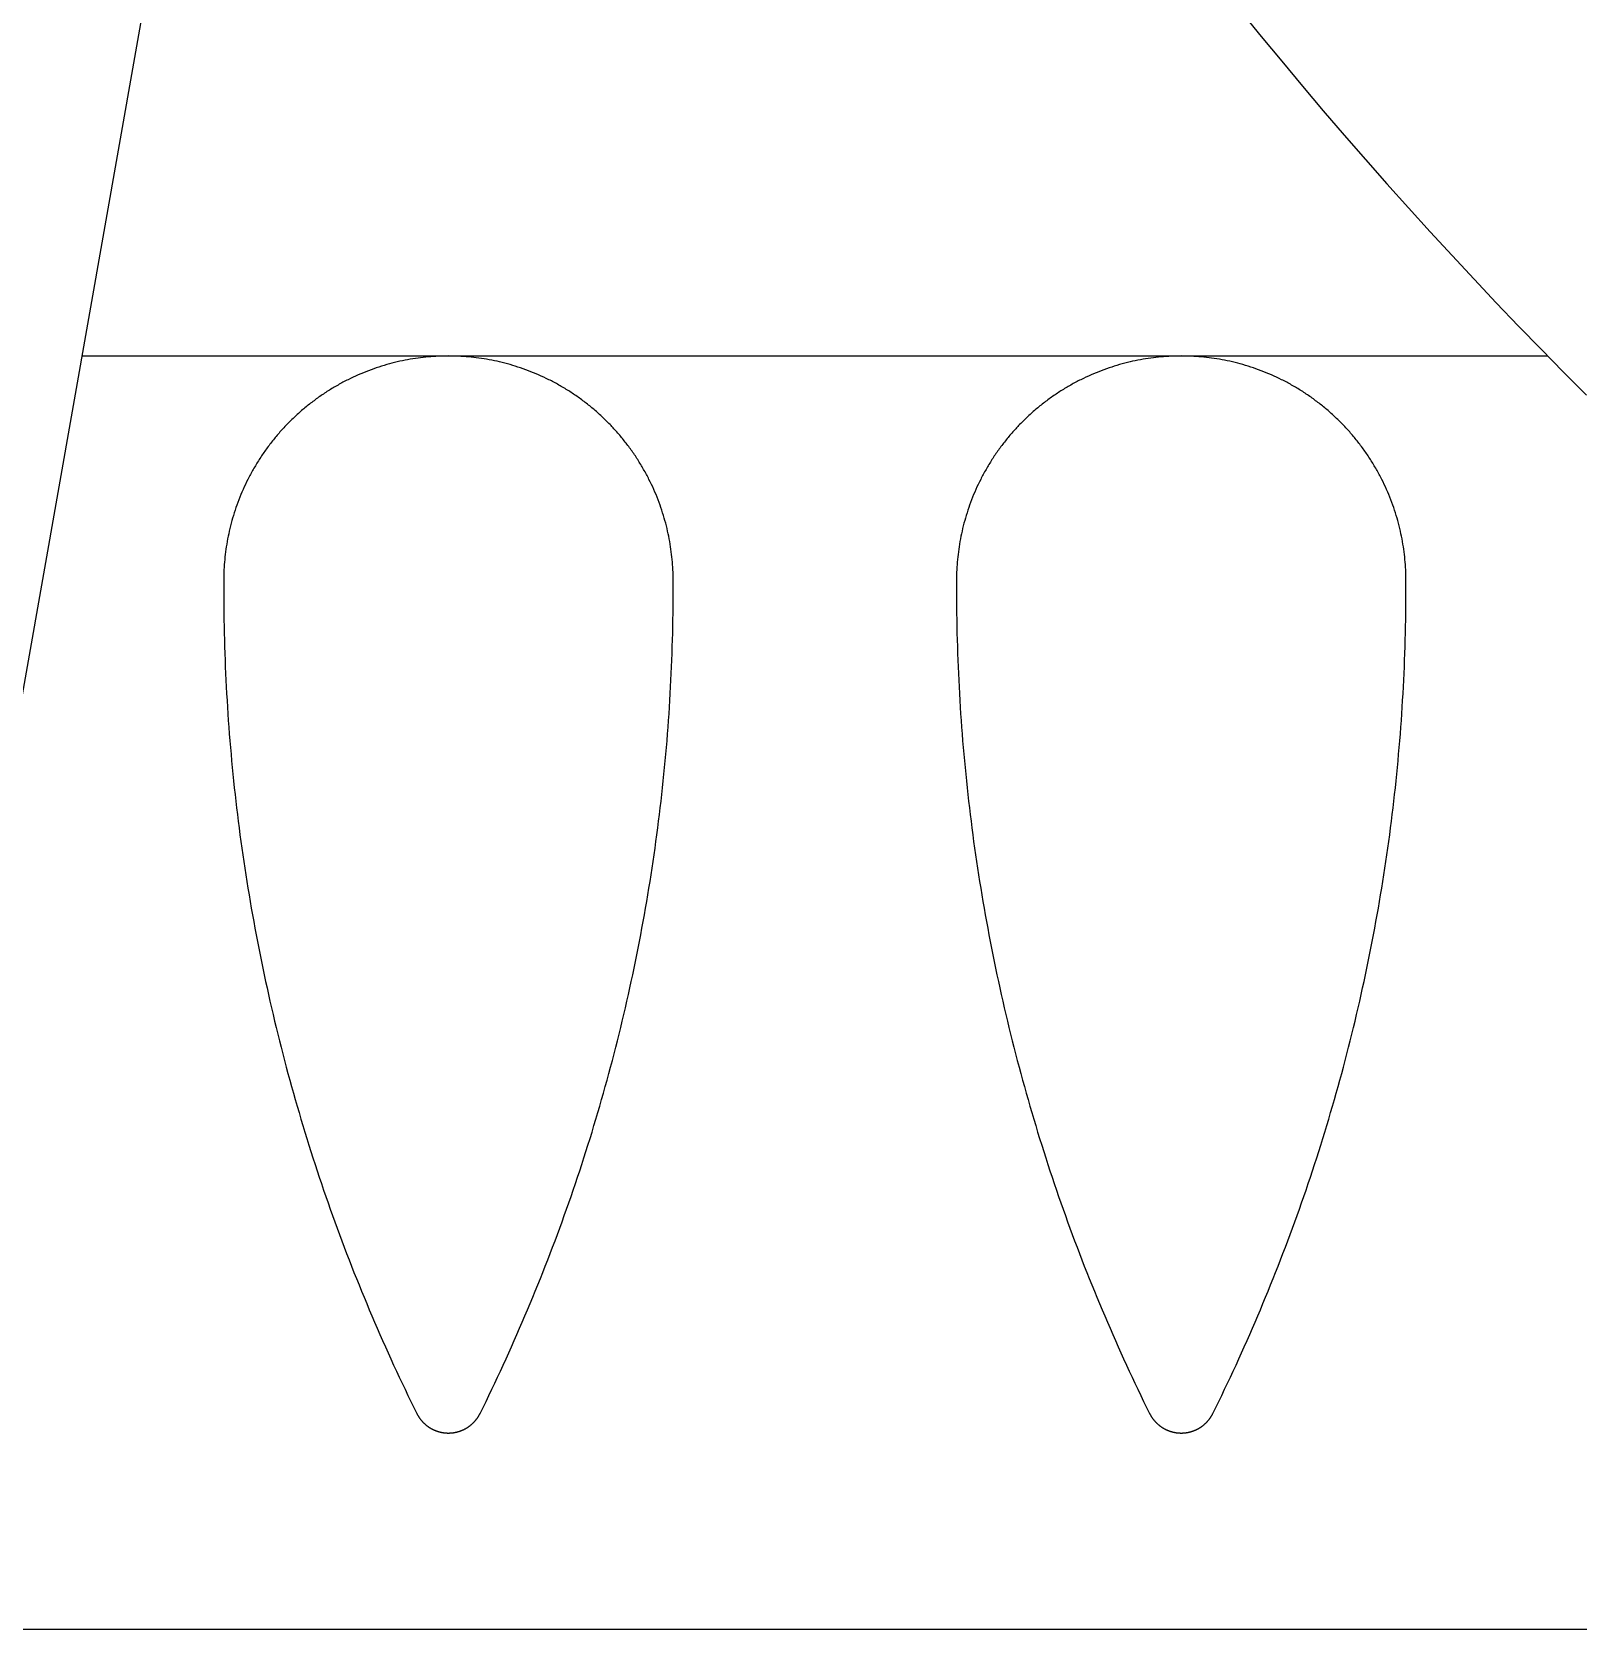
# Model space of a CAD drawing. Extents: x -111 to 2985, y -118 to 122.
# Drawn here: x -50.07 to -40.52, y -73.7 to -63.83 of the extents above; entities that cross this region are included whole.
import ezdxf

# ---------------------------------------------------------------- set-up
doc = ezdxf.new("R2010")
doc.units = 0
doc.layers.add('LAYER_03', color=5, linetype='CONTINUOUS')

msp = doc.modelspace()

# ---------------------------------------------------------------- linework, layer by layer
at = {"layer": 'LAYER_03'}
for points in [[(-110.8393, -73.6993), (-31.2558, -73.6993), (-31.2558, -42.3099)], [(-51.1517, -73.6993), (-47.7269, -54.2762)], [(-42.6021, -63.7036), (-42.4762, -63.8583), (-42.3492, -64.0122), (-42.2212, -64.1653), (-42.0921, -64.3176), (-41.9621, -64.469), (-41.8309, -64.6195), (-41.6988, -64.7692), (-41.5657, -64.9179), (-41.4315, -65.0658), (-41.2964, -65.2128), (-41.1603, -65.3588), (-41.0232, -65.504), (-40.8852, -65.6482), (-40.7462, -65.7914), (-40.6062, -65.9337), (-40.4653, -66.075)], [(-49.7647, -65.8331), (-40.7053, -65.8331)], [(-46.1106, -67.2153), (-46.1108, -67.1999), (-46.1111, -67.1845), (-46.1116, -67.169), (-46.1123, -67.1535), (-46.1131, -67.1379), (-46.1142, -67.1223), (-46.1154, -67.1065), (-46.1168, -67.0908), (-46.1184, -67.075), (-46.1202, -67.0591), (-46.1222, -67.0433), (-46.1243, -67.0273), (-46.1267, -67.0114), (-46.1292, -66.9954), (-46.132, -66.9793), (-46.1349, -66.9633), (-46.1381, -66.9472), (-46.1414, -66.9311), (-46.145, -66.915), (-46.1488, -66.8989), (-46.1527, -66.8828), (-46.1569, -66.8666), (-46.1613, -66.8505), (-46.1659, -66.8343), (-46.1707, -66.8182), (-46.1757, -66.8021), (-46.1809, -66.786), (-46.1863, -66.7699), (-46.192, -66.7539), (-46.1978, -66.7378), (-46.2039, -66.7218), (-46.2102, -66.7058), (-46.2167, -66.6899), (-46.2234, -66.674), (-46.2303, -66.6582), (-46.2374, -66.6424), (-46.2448, -66.6266), (-46.2524, -66.611), (-46.2601, -66.5953), (-46.2641, -66.5876), (-46.2681, -66.5798), (-46.2722, -66.572), (-46.2763, -66.5643), (-46.2805, -66.5566), (-46.2847, -66.5489), (-46.289, -66.5412), (-46.2933, -66.5336), (-46.2977, -66.526), (-46.3022, -66.5183), (-46.3067, -66.5108), (-46.3112, -66.5032), (-46.3158, -66.4957), (-46.3205, -66.4881), (-46.3251, -66.4806), (-46.3299, -66.4732), (-46.3347, -66.4657), (-46.3395, -66.4583), (-46.3444, -66.4509), (-46.3494, -66.4436), (-46.3544, -66.4362), (-46.3594, -66.4289), (-46.3645, -66.4216), (-46.3697, -66.4144), (-46.3749, -66.4072), (-46.3801, -66.4), (-46.3854, -66.3928), (-46.3908, -66.3857), (-46.3962, -66.3786), (-46.4016, -66.3715), (-46.4071, -66.3645), (-46.4126, -66.3575), (-46.4182, -66.3505), (-46.4239, -66.3436), (-46.4295, -66.3367), (-46.4352, -66.3298), (-46.441, -66.323), (-46.4468, -66.3162), (-46.4527, -66.3094), (-46.4586, -66.3027), (-46.4645, -66.296), (-46.4705, -66.2893), (-46.4766, -66.2827), (-46.4826, -66.2761), (-46.4888, -66.2696), (-46.4949, -66.2631), (-46.5011, -66.2566), (-46.5074, -66.2502), (-46.5137, -66.2438), (-46.52, -66.2375), (-46.5264, -66.2312), (-46.5328, -66.225), (-46.5392, -66.2187), (-46.5457, -66.2126), (-46.5523, -66.2064), (-46.5588, -66.2003), (-46.5654, -66.1943), (-46.5721, -66.1883), (-46.5788, -66.1823), (-46.5855, -66.1764), (-46.5922, -66.1706), (-46.599, -66.1647), (-46.6059, -66.159), (-46.6127, -66.1532), (-46.6196, -66.1475), (-46.6265, -66.1419), (-46.6335, -66.1363), (-46.6405, -66.1308), (-46.6475, -66.1253), (-46.6546, -66.1198), (-46.6617, -66.1144), (-46.6688, -66.1091), (-46.676, -66.1037), (-46.6832, -66.0985), (-46.6904, -66.0933), (-46.6977, -66.0881), (-46.7049, -66.083), (-46.7122, -66.0779), (-46.7196, -66.0729), (-46.7269, -66.068), (-46.7343, -66.0631), (-46.7417, -66.0582), (-46.7492, -66.0534), (-46.7566, -66.0486), (-46.7641, -66.0439), (-46.7717, -66.0392), (-46.7792, -66.0346), (-46.7868, -66.0301), (-46.7943, -66.0256), (-46.802, -66.0211), (-46.8096, -66.0167), (-46.8172, -66.0124), (-46.8249, -66.0081), (-46.8326, -66.0038), (-46.8403, -65.9996), (-46.848, -65.9955), (-46.8558, -65.9914), (-46.8636, -65.9874), (-46.8713, -65.9834), (-46.8792, -65.9795), (-46.8948, -65.9718), (-46.9105, -65.9643), (-46.9263, -65.957), (-46.9421, -65.95), (-46.958, -65.9431), (-46.9739, -65.9365), (-46.9899, -65.9301), (-47.0059, -65.9239), (-47.022, -65.9179), (-47.038, -65.9121), (-47.0541, -65.9066), (-47.0702, -65.9012), (-47.0864, -65.8961), (-47.1025, -65.8912), (-47.1186, -65.8864), (-47.1348, -65.8819), (-47.151, -65.8776), (-47.1671, -65.8735), (-47.1833, -65.8697), (-47.1994, -65.866), (-47.2155, -65.8625), (-47.2316, -65.8592), (-47.2477, -65.8562), (-47.2638, -65.8533), (-47.2798, -65.8506), (-47.2959, -65.8482), (-47.3118, -65.8459), (-47.3278, -65.8438), (-47.3437, -65.8419), (-47.3595, -65.8402), (-47.3753, -65.8387), (-47.3911, -65.8374), (-47.4068, -65.8362), (-47.4225, -65.8353), (-47.4381, -65.8345), (-47.4536, -65.8339), (-47.4691, -65.8335), (-47.4845, -65.8332), (-47.4998, -65.8331), (-47.5152, -65.8332), (-47.5306, -65.8335), (-47.5461, -65.8339), (-47.5616, -65.8345), (-47.5772, -65.8353), (-47.5929, -65.8362), (-47.6086, -65.8374), (-47.6243, -65.8387), (-47.6401, -65.8402), (-47.656, -65.8419), (-47.6719, -65.8438), (-47.6878, -65.8459), (-47.7038, -65.8482), (-47.7198, -65.8506), (-47.7359, -65.8533), (-47.7519, -65.8562), (-47.768, -65.8592), (-47.7841, -65.8625), (-47.8003, -65.866), (-47.8164, -65.8697), (-47.8326, -65.8735), (-47.8487, -65.8776), (-47.8649, -65.8819), (-47.881, -65.8864), (-47.8972, -65.8912), (-47.9133, -65.8961), (-47.9295, -65.9012), (-47.9456, -65.9066), (-47.9617, -65.9121), (-47.9777, -65.9179), (-47.9938, -65.9239), (-48.0098, -65.9301), (-48.0257, -65.9365), (-48.0417, -65.9431), (-48.0575, -65.95), (-48.0734, -65.957), (-48.0892, -65.9643), (-48.1049, -65.9718), (-48.1205, -65.9795), (-48.1283, -65.9834), (-48.1361, -65.9874), (-48.1439, -65.9914), (-48.1516, -65.9955), (-48.1594, -65.9996), (-48.1671, -66.0038), (-48.1748, -66.0081), (-48.1824, -66.0124), (-48.1901, -66.0167), (-48.1977, -66.0211), (-48.2053, -66.0256), (-48.2129, -66.0301), (-48.2205, -66.0346), (-48.228, -66.0392), (-48.2355, -66.0439), (-48.243, -66.0486), (-48.2505, -66.0534), (-48.2579, -66.0582), (-48.2654, -66.0631), (-48.2727, -66.068), (-48.2801, -66.0729), (-48.2874, -66.0779), (-48.2947, -66.083), (-48.302, -66.0881), (-48.3093, -66.0933), (-48.3165, -66.0985), (-48.3237, -66.1037), (-48.3308, -66.1091), (-48.338, -66.1144), (-48.3451, -66.1198), (-48.3521, -66.1253), (-48.3592, -66.1308), (-48.3662, -66.1363), (-48.3731, -66.1419), (-48.3801, -66.1475), (-48.387, -66.1532), (-48.3938, -66.159), (-48.4007, -66.1647), (-48.4074, -66.1706), (-48.4142, -66.1764), (-48.4209, -66.1823), (-48.4276, -66.1883), (-48.4342, -66.1943), (-48.4409, -66.2003), (-48.4474, -66.2064), (-48.454, -66.2126), (-48.4604, -66.2187), (-48.4669, -66.225), (-48.4733, -66.2312), (-48.4797, -66.2375), (-48.486, -66.2438), (-48.4923, -66.2502), (-48.4985, -66.2566), (-48.5048, -66.2631), (-48.5109, -66.2696), (-48.517, -66.2761), (-48.5231, -66.2827), (-48.5292, -66.2893), (-48.5351, -66.296), (-48.5411, -66.3027), (-48.547, -66.3094), (-48.5528, -66.3162), (-48.5587, -66.323), (-48.5644, -66.3298), (-48.5702, -66.3367), (-48.5758, -66.3436), (-48.5815, -66.3505), (-48.587, -66.3575), (-48.5926, -66.3645), (-48.5981, -66.3715), (-48.6035, -66.3786), (-48.6089, -66.3857), (-48.6142, -66.3928), (-48.6195, -66.4), (-48.6248, -66.4072), (-48.63, -66.4144), (-48.6351, -66.4216), (-48.6402, -66.4289), (-48.6453, -66.4362), (-48.6503, -66.4436), (-48.6552, -66.4509), (-48.6601, -66.4583), (-48.665, -66.4657), (-48.6698, -66.4732), (-48.6745, -66.4806), (-48.6792, -66.4881), (-48.6839, -66.4957), (-48.6885, -66.5032), (-48.693, -66.5108), (-48.6975, -66.5183), (-48.7019, -66.526), (-48.7063, -66.5336), (-48.7107, -66.5412), (-48.715, -66.5489), (-48.7192, -66.5566), (-48.7234, -66.5643), (-48.7275, -66.572), (-48.7316, -66.5798), (-48.7356, -66.5876), (-48.7395, -66.5953), (-48.7473, -66.611), (-48.7549, -66.6266), (-48.7622, -66.6424), (-48.7694, -66.6582), (-48.7763, -66.674), (-48.783, -66.6899), (-48.7895, -66.7058), (-48.7958, -66.7218), (-48.8019, -66.7378), (-48.8077, -66.7539), (-48.8134, -66.7699), (-48.8188, -66.786), (-48.824, -66.8021), (-48.829, -66.8182), (-48.8338, -66.8343), (-48.8384, -66.8505), (-48.8428, -66.8666), (-48.847, -66.8828), (-48.8509, -66.8989), (-48.8547, -66.915), (-48.8582, -66.9311), (-48.8616, -66.9472), (-48.8647, -66.9633), (-48.8677, -66.9793), (-48.8704, -66.9954), (-48.873, -67.0114), (-48.8753, -67.0273), (-48.8775, -67.0433), (-48.8795, -67.0591), (-48.8813, -67.075), (-48.8829, -67.0908), (-48.8843, -67.1065), (-48.8855, -67.1223), (-48.8865, -67.1379), (-48.8874, -67.1535), (-48.8881, -67.169), (-48.8886, -67.1845), (-48.8889, -67.1999), (-48.8891, -67.2153)], [(-41.5809, -67.2153), (-41.5811, -67.1999), (-41.5814, -67.1845), (-41.5819, -67.169), (-41.5826, -67.1535), (-41.5835, -67.1379), (-41.5845, -67.1223), (-41.5857, -67.1065), (-41.5871, -67.0908), (-41.5887, -67.075), (-41.5905, -67.0591), (-41.5925, -67.0433), (-41.5947, -67.0273), (-41.597, -67.0114), (-41.5996, -66.9954), (-41.6023, -66.9793), (-41.6053, -66.9633), (-41.6084, -66.9472), (-41.6118, -66.9311), (-41.6153, -66.915), (-41.6191, -66.8989), (-41.6231, -66.8828), (-41.6272, -66.8666), (-41.6316, -66.8505), (-41.6362, -66.8343), (-41.641, -66.8182), (-41.646, -66.8021), (-41.6512, -66.786), (-41.6566, -66.7699), (-41.6623, -66.7539), (-41.6681, -66.7378), (-41.6742, -66.7218), (-41.6805, -66.7058), (-41.687, -66.6899), (-41.6937, -66.674), (-41.7006, -66.6582), (-41.7078, -66.6424), (-41.7151, -66.6266), (-41.7227, -66.611), (-41.7305, -66.5953), (-41.7344, -66.5876), (-41.7384, -66.5798), (-41.7425, -66.572), (-41.7466, -66.5643), (-41.7508, -66.5566), (-41.7551, -66.5489), (-41.7593, -66.5412), (-41.7637, -66.5336), (-41.7681, -66.526), (-41.7725, -66.5183), (-41.777, -66.5108), (-41.7815, -66.5032), (-41.7861, -66.4957), (-41.7908, -66.4881), (-41.7955, -66.4806), (-41.8002, -66.4732), (-41.805, -66.4657), (-41.8099, -66.4583), (-41.8148, -66.4509), (-41.8197, -66.4436), (-41.8247, -66.4362), (-41.8298, -66.4289), (-41.8349, -66.4216), (-41.84, -66.4144), (-41.8452, -66.4072), (-41.8505, -66.4), (-41.8558, -66.3928), (-41.8611, -66.3857), (-41.8665, -66.3786), (-41.8719, -66.3715), (-41.8774, -66.3645), (-41.883, -66.3575), (-41.8886, -66.3505), (-41.8942, -66.3436), (-41.8999, -66.3367), (-41.9056, -66.3298), (-41.9113, -66.323), (-41.9172, -66.3162), (-41.923, -66.3094), (-41.9289, -66.3027), (-41.9349, -66.296), (-41.9409, -66.2893), (-41.9469, -66.2827), (-41.953, -66.2761), (-41.9591, -66.2696), (-41.9653, -66.2631), (-41.9715, -66.2566), (-41.9777, -66.2502), (-41.984, -66.2438), (-41.9903, -66.2375), (-41.9967, -66.2312), (-42.0031, -66.225), (-42.0096, -66.2187), (-42.0161, -66.2126), (-42.0226, -66.2064), (-42.0292, -66.2003), (-42.0358, -66.1943), (-42.0424, -66.1883), (-42.0491, -66.1823), (-42.0558, -66.1764), (-42.0626, -66.1706), (-42.0694, -66.1647), (-42.0762, -66.159), (-42.083, -66.1532), (-42.0899, -66.1475), (-42.0969, -66.1419), (-42.1038, -66.1363), (-42.1108, -66.1308), (-42.1179, -66.1253), (-42.1249, -66.1198), (-42.132, -66.1144), (-42.1392, -66.1091), (-42.1463, -66.1037), (-42.1535, -66.0985), (-42.1607, -66.0933), (-42.168, -66.0881), (-42.1753, -66.083), (-42.1826, -66.0779), (-42.1899, -66.0729), (-42.1973, -66.068), (-42.2047, -66.0631), (-42.2121, -66.0582), (-42.2195, -66.0534), (-42.227, -66.0486), (-42.2345, -66.0439), (-42.242, -66.0392), (-42.2495, -66.0346), (-42.2571, -66.0301), (-42.2647, -66.0256), (-42.2723, -66.0211), (-42.2799, -66.0167), (-42.2876, -66.0124), (-42.2952, -66.0081), (-42.3029, -66.0038), (-42.3106, -65.9996), (-42.3184, -65.9955), (-42.3261, -65.9914), (-42.3339, -65.9874), (-42.3417, -65.9834), (-42.3495, -65.9795), (-42.3651, -65.9718), (-42.3809, -65.9643), (-42.3966, -65.957), (-42.4125, -65.95), (-42.4283, -65.9431), (-42.4443, -65.9365), (-42.4602, -65.9301), (-42.4762, -65.9239), (-42.4923, -65.9179), (-42.5083, -65.9121), (-42.5244, -65.9066), (-42.5406, -65.9012), (-42.5567, -65.8961), (-42.5728, -65.8912), (-42.589, -65.8864), (-42.6051, -65.8819), (-42.6213, -65.8776), (-42.6374, -65.8735), (-42.6536, -65.8697), (-42.6697, -65.866), (-42.6859, -65.8625), (-42.702, -65.8592), (-42.7181, -65.8562), (-42.7341, -65.8533), (-42.7502, -65.8506), (-42.7662, -65.8482), (-42.7822, -65.8459), (-42.7981, -65.8438), (-42.814, -65.8419), (-42.8299, -65.8402), (-42.8457, -65.8387), (-42.8614, -65.8374), (-42.8771, -65.8362), (-42.8928, -65.8353), (-42.9084, -65.8345), (-42.9239, -65.8339), (-42.9394, -65.8335), (-42.9548, -65.8332), (-42.9702, -65.8331), (-42.9855, -65.8332), (-43.0009, -65.8335), (-43.0164, -65.8339), (-43.0319, -65.8345), (-43.0475, -65.8353), (-43.0632, -65.8362), (-43.0789, -65.8374), (-43.0947, -65.8387), (-43.1105, -65.8402), (-43.1263, -65.8419), (-43.1422, -65.8438), (-43.1582, -65.8459), (-43.1742, -65.8482), (-43.1902, -65.8506), (-43.2062, -65.8533), (-43.2223, -65.8562), (-43.2384, -65.8592), (-43.2545, -65.8625), (-43.2706, -65.866), (-43.2867, -65.8697), (-43.3029, -65.8735), (-43.319, -65.8776), (-43.3352, -65.8819), (-43.3514, -65.8864), (-43.3675, -65.8912), (-43.3837, -65.8961), (-43.3998, -65.9012), (-43.4159, -65.9066), (-43.432, -65.9121), (-43.4481, -65.9179), (-43.4641, -65.9239), (-43.4801, -65.9301), (-43.4961, -65.9365), (-43.512, -65.9431), (-43.5279, -65.95), (-43.5437, -65.957), (-43.5595, -65.9643), (-43.5752, -65.9718), (-43.5909, -65.9795), (-43.5987, -65.9834), (-43.6064, -65.9874), (-43.6142, -65.9914), (-43.622, -65.9955), (-43.6297, -65.9996), (-43.6374, -66.0038), (-43.6451, -66.0081), (-43.6528, -66.0124), (-43.6604, -66.0167), (-43.6681, -66.0211), (-43.6757, -66.0256), (-43.6833, -66.0301), (-43.6908, -66.0346), (-43.6984, -66.0392), (-43.7059, -66.0439), (-43.7134, -66.0486), (-43.7208, -66.0534), (-43.7283, -66.0582), (-43.7357, -66.0631), (-43.7431, -66.068), (-43.7504, -66.0729), (-43.7578, -66.0779), (-43.7651, -66.083), (-43.7724, -66.0881), (-43.7796, -66.0933), (-43.7868, -66.0985), (-43.794, -66.1037), (-43.8012, -66.1091), (-43.8083, -66.1144), (-43.8154, -66.1198), (-43.8225, -66.1253), (-43.8295, -66.1308), (-43.8365, -66.1363), (-43.8435, -66.1419), (-43.8504, -66.1475), (-43.8573, -66.1532), (-43.8642, -66.159), (-43.871, -66.1647), (-43.8778, -66.1706), (-43.8845, -66.1764), (-43.8912, -66.1823), (-43.8979, -66.1883), (-43.9046, -66.1943), (-43.9112, -66.2003), (-43.9178, -66.2064), (-43.9243, -66.2126), (-43.9308, -66.2187), (-43.9372, -66.225), (-43.9436, -66.2312), (-43.95, -66.2375), (-43.9563, -66.2438), (-43.9626, -66.2502), (-43.9689, -66.2566), (-43.9751, -66.2631), (-43.9812, -66.2696), (-43.9874, -66.2761), (-43.9934, -66.2827), (-43.9995, -66.2893), (-44.0055, -66.296), (-44.0114, -66.3027), (-44.0173, -66.3094), (-44.0232, -66.3162), (-44.029, -66.323), (-44.0348, -66.3298), (-44.0405, -66.3367), (-44.0462, -66.3436), (-44.0518, -66.3505), (-44.0574, -66.3575), (-44.0629, -66.3645), (-44.0684, -66.3715), (-44.0738, -66.3786), (-44.0792, -66.3857), (-44.0846, -66.3928), (-44.0899, -66.4), (-44.0951, -66.4072), (-44.1003, -66.4144), (-44.1055, -66.4216), (-44.1106, -66.4289), (-44.1156, -66.4362), (-44.1206, -66.4436), (-44.1256, -66.4509), (-44.1305, -66.4583), (-44.1353, -66.4657), (-44.1401, -66.4732), (-44.1449, -66.4806), (-44.1496, -66.4881), (-44.1542, -66.4957), (-44.1588, -66.5032), (-44.1633, -66.5108), (-44.1678, -66.5183), (-44.1723, -66.526), (-44.1767, -66.5336), (-44.181, -66.5412), (-44.1853, -66.5489), (-44.1895, -66.5566), (-44.1937, -66.5643), (-44.1978, -66.572), (-44.2019, -66.5798), (-44.2059, -66.5876), (-44.2099, -66.5953), (-44.2177, -66.611), (-44.2252, -66.6266), (-44.2326, -66.6424), (-44.2397, -66.6582), (-44.2466, -66.674), (-44.2533, -66.6899), (-44.2598, -66.7058), (-44.2661, -66.7218), (-44.2722, -66.7378), (-44.278, -66.7539), (-44.2837, -66.7699), (-44.2891, -66.786), (-44.2943, -66.8021), (-44.2994, -66.8182), (-44.3041, -66.8343), (-44.3087, -66.8505), (-44.3131, -66.8666), (-44.3173, -66.8828), (-44.3212, -66.8989), (-44.325, -66.915), (-44.3286, -66.9311), (-44.3319, -66.9472), (-44.3351, -66.9633), (-44.338, -66.9793), (-44.3408, -66.9954), (-44.3433, -67.0114), (-44.3457, -67.0273), (-44.3478, -67.0433), (-44.3498, -67.0591), (-44.3516, -67.075), (-44.3532, -67.0908), (-44.3546, -67.1065), (-44.3558, -67.1223), (-44.3569, -67.1379), (-44.3577, -67.1535), (-44.3584, -67.169), (-44.3589, -67.1845), (-44.3593, -67.1999), (-44.3594, -67.2153)], [(-48.8891, -67.2153), (-48.8892, -67.2566), (-48.8892, -67.2979), (-48.8891, -67.3393), (-48.8887, -67.3806), (-48.8883, -67.422), (-48.8877, -67.4634), (-48.8869, -67.5048), (-48.886, -67.5463), (-48.8849, -67.5877), (-48.8837, -67.6291), (-48.8824, -67.6706), (-48.8809, -67.7121), (-48.8792, -67.7535), (-48.8774, -67.795), (-48.8754, -67.8365), (-48.8733, -67.878), (-48.871, -67.9195), (-48.8686, -67.961), (-48.8661, -68.0025), (-48.8633, -68.044), (-48.8605, -68.0856), (-48.8575, -68.1271), (-48.8543, -68.1686), (-48.8509, -68.2101), (-48.8475, -68.2516), (-48.8438, -68.2931), (-48.8401, -68.3346), (-48.8361, -68.3761), (-48.832, -68.4176), (-48.8278, -68.4591), (-48.8234, -68.5006), (-48.8189, -68.5421), (-48.8142, -68.5836), (-48.8093, -68.625), (-48.8043, -68.6665), (-48.7992, -68.7079), (-48.7939, -68.7494), (-48.7884, -68.7908), (-48.7828, -68.8322), (-48.7771, -68.8736), (-48.7712, -68.915), (-48.7651, -68.9563), (-48.7589, -68.9977), (-48.7525, -69.039), (-48.746, -69.0803), (-48.7393, -69.1216), (-48.7325, -69.1629), (-48.7255, -69.2041), (-48.7184, -69.2454), (-48.7111, -69.2866), (-48.7037, -69.3278), (-48.6961, -69.3689), (-48.6884, -69.4101), (-48.6805, -69.4512), (-48.6725, -69.4923), (-48.6643, -69.5333), (-48.656, -69.5744), (-48.6475, -69.6154), (-48.6389, -69.6563), (-48.6301, -69.6973), (-48.6212, -69.7382), (-48.6121, -69.7791), (-48.6029, -69.8199), (-48.5935, -69.8607), (-48.584, -69.9015), (-48.5743, -69.9422), (-48.5645, -69.9829), (-48.5545, -70.0236), (-48.5444, -70.0642), (-48.5341, -70.1048), (-48.5237, -70.1454), (-48.5131, -70.1859), (-48.5024, -70.2264), (-48.4916, -70.2668), (-48.4806, -70.3072), (-48.4694, -70.3475), (-48.4581, -70.3878), (-48.4467, -70.4281), (-48.4351, -70.4683), (-48.4233, -70.5085), (-48.4115, -70.5486), (-48.3994, -70.5887), (-48.3873, -70.6287), (-48.375, -70.6686), (-48.3625, -70.7086), (-48.3499, -70.7484), (-48.3371, -70.7882), (-48.3243, -70.828), (-48.3112, -70.8677), (-48.298, -70.9074), (-48.2847, -70.947), (-48.2713, -70.9865), (-48.2577, -71.026), (-48.2439, -71.0654), (-48.23, -71.1048), (-48.216, -71.1441), (-48.2019, -71.1833), (-48.1876, -71.2225), (-48.1731, -71.2617), (-48.1585, -71.3007), (-48.1438, -71.3397), (-48.129, -71.3787), (-48.114, -71.4176), (-48.0988, -71.4564), (-48.0836, -71.4951), (-48.0682, -71.5338), (-48.0526, -71.5724), (-48.0369, -71.611), (-48.0211, -71.6494), (-48.0052, -71.6879), (-47.9891, -71.7262), (-47.9729, -71.7645), (-47.9565, -71.8027), (-47.94, -71.8408), (-47.9234, -71.8788), (-47.9067, -71.9168), (-47.8898, -71.9547), (-47.8728, -71.9926), (-47.8556, -72.0303), (-47.8384, -72.068), (-47.821, -72.1056), (-47.8034, -72.1431), (-47.7858, -72.1806), (-47.768, -72.2179), (-47.7501, -72.2552), (-47.732, -72.2924), (-47.7139, -72.3296), (-47.6956, -72.3666), (-47.6948, -72.3682), (-47.694, -72.3698), (-47.6931, -72.3714), (-47.6923, -72.373), (-47.6914, -72.3746), (-47.6905, -72.3762), (-47.6896, -72.3778), (-47.6887, -72.3794), (-47.6878, -72.381), (-47.6868, -72.3826), (-47.6859, -72.3841), (-47.6849, -72.3857), (-47.6839, -72.3873), (-47.6829, -72.3888), (-47.6819, -72.3904), (-47.6808, -72.3919), (-47.6798, -72.3935), (-47.6787, -72.395), (-47.6777, -72.3965), (-47.6766, -72.398), (-47.6754, -72.3995), (-47.6743, -72.4011), (-47.6732, -72.4025), (-47.672, -72.404), (-47.6709, -72.4055), (-47.6697, -72.407), (-47.6685, -72.4085), (-47.6673, -72.4099), (-47.666, -72.4114), (-47.6648, -72.4128), (-47.6636, -72.4142), (-47.6623, -72.4157), (-47.661, -72.4171), (-47.6597, -72.4185), (-47.6584, -72.4199), (-47.6571, -72.4213), (-47.6557, -72.4226), (-47.6544, -72.424), (-47.653, -72.4253), (-47.6516, -72.4267), (-47.6503, -72.428), (-47.6488, -72.4293), (-47.6474, -72.4306), (-47.646, -72.4319), (-47.6446, -72.4332), (-47.6431, -72.4345), (-47.6416, -72.4358), (-47.6402, -72.437), (-47.6387, -72.4383), (-47.6372, -72.4395), (-47.6357, -72.4407), (-47.6341, -72.4419), (-47.6326, -72.4431), (-47.6311, -72.4442), (-47.6295, -72.4454), (-47.6279, -72.4466), (-47.6263, -72.4477), (-47.6248, -72.4488), (-47.6232, -72.4499), (-47.6215, -72.451), (-47.6199, -72.4521), (-47.6183, -72.4531), (-47.6167, -72.4542), (-47.615, -72.4552), (-47.6134, -72.4562), (-47.6117, -72.4572), (-47.61, -72.4582), (-47.6083, -72.4592), (-47.6066, -72.4602), (-47.6049, -72.4611), (-47.6032, -72.462), (-47.6015, -72.4629), (-47.5998, -72.4638), (-47.5981, -72.4647), (-47.5963, -72.4656), (-47.5946, -72.4664), (-47.5928, -72.4673), (-47.5911, -72.4681), (-47.5893, -72.4689), (-47.5875, -72.4697), (-47.5857, -72.4704), (-47.584, -72.4712), (-47.5822, -72.4719), (-47.5804, -72.4726), (-47.5786, -72.4733), (-47.5768, -72.474), (-47.575, -72.4747), (-47.5732, -72.4754), (-47.5714, -72.476), (-47.5695, -72.4766), (-47.5677, -72.4772), (-47.5659, -72.4778), (-47.5641, -72.4784), (-47.5622, -72.4789), (-47.5604, -72.4795), (-47.5586, -72.48), (-47.5567, -72.4805), (-47.5549, -72.481), (-47.5531, -72.4815), (-47.5512, -72.4819), (-47.5494, -72.4823), (-47.5475, -72.4828), (-47.5457, -72.4832), (-47.5438, -72.4836), (-47.542, -72.4839), (-47.5401, -72.4843), (-47.5383, -72.4846), (-47.5364, -72.4849), (-47.5346, -72.4853), (-47.5327, -72.4855), (-47.5309, -72.4858), (-47.5291, -72.4861), (-47.5272, -72.4863), (-47.5254, -72.4865), (-47.5235, -72.4867), (-47.5217, -72.4869), (-47.5199, -72.4871), (-47.518, -72.4873), (-47.5162, -72.4874), (-47.5144, -72.4875), (-47.5125, -72.4877), (-47.5107, -72.4878), (-47.5089, -72.4878), (-47.5071, -72.4879), (-47.5053, -72.488), (-47.5034, -72.488), (-47.5016, -72.488), (-47.4998, -72.488), (-47.498, -72.488), (-47.4962, -72.488), (-47.4944, -72.488), (-47.4926, -72.4879), (-47.4908, -72.4878), (-47.489, -72.4878), (-47.4871, -72.4877), (-47.4853, -72.4875), (-47.4835, -72.4874), (-47.4817, -72.4873), (-47.4798, -72.4871), (-47.478, -72.4869), (-47.4762, -72.4867), (-47.4743, -72.4865), (-47.4725, -72.4863), (-47.4706, -72.4861), (-47.4688, -72.4858), (-47.4669, -72.4855), (-47.4651, -72.4853), (-47.4632, -72.4849), (-47.4614, -72.4846), (-47.4595, -72.4843), (-47.4577, -72.4839), (-47.4559, -72.4836), (-47.454, -72.4832), (-47.4522, -72.4828), (-47.4503, -72.4823), (-47.4485, -72.4819), (-47.4466, -72.4815), (-47.4448, -72.481), (-47.4429, -72.4805), (-47.4411, -72.48), (-47.4393, -72.4795), (-47.4374, -72.4789), (-47.4356, -72.4784), (-47.4338, -72.4778), (-47.432, -72.4772), (-47.4301, -72.4766), (-47.4283, -72.476), (-47.4265, -72.4754), (-47.4247, -72.4747), (-47.4229, -72.474), (-47.4211, -72.4733), (-47.4193, -72.4726), (-47.4175, -72.4719), (-47.4157, -72.4712), (-47.4139, -72.4704), (-47.4122, -72.4697), (-47.4104, -72.4689), (-47.4086, -72.4681), (-47.4069, -72.4673), (-47.4051, -72.4664), (-47.4034, -72.4656), (-47.4016, -72.4647), (-47.3999, -72.4638), (-47.3982, -72.4629), (-47.3965, -72.462), (-47.3947, -72.4611), (-47.393, -72.4602), (-47.3914, -72.4592), (-47.3897, -72.4582), (-47.388, -72.4572), (-47.3863, -72.4562), (-47.3847, -72.4552), (-47.383, -72.4542), (-47.3814, -72.4531), (-47.3798, -72.4521), (-47.3781, -72.451), (-47.3765, -72.4499), (-47.3749, -72.4488), (-47.3733, -72.4477), (-47.3718, -72.4466), (-47.3702, -72.4454), (-47.3686, -72.4442), (-47.3671, -72.4431), (-47.3655, -72.4419), (-47.364, -72.4407), (-47.3625, -72.4395), (-47.361, -72.4383), (-47.3595, -72.437), (-47.358, -72.4358), (-47.3566, -72.4345), (-47.3551, -72.4332), (-47.3537, -72.4319), (-47.3522, -72.4306), (-47.3508, -72.4293), (-47.3494, -72.428), (-47.348, -72.4267), (-47.3467, -72.4253), (-47.3453, -72.424), (-47.3439, -72.4226), (-47.3426, -72.4213), (-47.3413, -72.4199), (-47.34, -72.4185), (-47.3387, -72.4171), (-47.3374, -72.4157), (-47.3361, -72.4142), (-47.3349, -72.4128), (-47.3336, -72.4114), (-47.3324, -72.4099), (-47.3312, -72.4085), (-47.33, -72.407), (-47.3288, -72.4055), (-47.3276, -72.404), (-47.3265, -72.4025), (-47.3254, -72.4011), (-47.3242, -72.3995), (-47.3231, -72.398), (-47.322, -72.3965), (-47.3209, -72.395), (-47.3199, -72.3935), (-47.3188, -72.3919), (-47.3178, -72.3904), (-47.3168, -72.3888), (-47.3158, -72.3873), (-47.3148, -72.3857), (-47.3138, -72.3841), (-47.3128, -72.3826), (-47.3119, -72.381), (-47.311, -72.3794), (-47.3101, -72.3778), (-47.3092, -72.3762), (-47.3083, -72.3746), (-47.3074, -72.373), (-47.3066, -72.3714), (-47.3057, -72.3698), (-47.3049, -72.3682), (-47.3041, -72.3666), (-47.2858, -72.3296), (-47.2676, -72.2924), (-47.2496, -72.2552), (-47.2317, -72.2179), (-47.2139, -72.1806), (-47.1962, -72.1431), (-47.1787, -72.1056), (-47.1613, -72.068), (-47.144, -72.0303), (-47.1269, -71.9926), (-47.1099, -71.9547), (-47.093, -71.9168), (-47.0763, -71.8788), (-47.0596, -71.8408), (-47.0432, -71.8027), (-47.0268, -71.7645), (-47.0106, -71.7262), (-46.9945, -71.6879), (-46.9786, -71.6494), (-46.9627, -71.611), (-46.9471, -71.5724), (-46.9315, -71.5338), (-46.9161, -71.4951), (-46.9009, -71.4564), (-46.8857, -71.4176), (-46.8707, -71.3787), (-46.8559, -71.3397), (-46.8411, -71.3007), (-46.8266, -71.2617), (-46.8121, -71.2225), (-46.7978, -71.1833), (-46.7837, -71.1441), (-46.7696, -71.1048), (-46.7558, -71.0654), (-46.742, -71.026), (-46.7284, -70.9865), (-46.715, -70.947), (-46.7016, -70.9074), (-46.6885, -70.8677), (-46.6754, -70.828), (-46.6625, -70.7882), (-46.6498, -70.7484), (-46.6372, -70.7086), (-46.6247, -70.6686), (-46.6124, -70.6287), (-46.6002, -70.5887), (-46.5882, -70.5486), (-46.5763, -70.5085), (-46.5646, -70.4683), (-46.553, -70.4281), (-46.5416, -70.3878), (-46.5303, -70.3475), (-46.5191, -70.3072), (-46.5081, -70.2668), (-46.4973, -70.2264), (-46.4865, -70.1859), (-46.476, -70.1454), (-46.4656, -70.1048), (-46.4553, -70.0642), (-46.4452, -70.0236), (-46.4352, -69.9829), (-46.4254, -69.9422), (-46.4157, -69.9015), (-46.4062, -69.8607), (-46.3968, -69.8199), (-46.3876, -69.7791), (-46.3785, -69.7382), (-46.3696, -69.6973), (-46.3608, -69.6563), (-46.3522, -69.6154), (-46.3437, -69.5744), (-46.3353, -69.5333), (-46.3272, -69.4923), (-46.3191, -69.4512), (-46.3113, -69.4101), (-46.3035, -69.3689), (-46.296, -69.3278), (-46.2885, -69.2866), (-46.2813, -69.2454), (-46.2741, -69.2041), (-46.2672, -69.1629), (-46.2603, -69.1216), (-46.2537, -69.0803), (-46.2472, -69.039), (-46.2408, -68.9977), (-46.2346, -68.9563), (-46.2285, -68.915), (-46.2226, -68.8736), (-46.2169, -68.8322), (-46.2113, -68.7908), (-46.2058, -68.7494), (-46.2005, -68.7079), (-46.1953, -68.6665), (-46.1903, -68.625), (-46.1855, -68.5836), (-46.1808, -68.5421), (-46.1763, -68.5006), (-46.1719, -68.4591), (-46.1676, -68.4176), (-46.1636, -68.3761), (-46.1596, -68.3346), (-46.1558, -68.2931), (-46.1522, -68.2516), (-46.1487, -68.2101), (-46.1454, -68.1686), (-46.1422, -68.1271), (-46.1392, -68.0856), (-46.1363, -68.044), (-46.1336, -68.0025), (-46.131, -67.961), (-46.1286, -67.9195), (-46.1264, -67.878), (-46.1242, -67.8365), (-46.1223, -67.795), (-46.1205, -67.7535), (-46.1188, -67.7121), (-46.1173, -67.6706), (-46.1159, -67.6291), (-46.1147, -67.5877), (-46.1137, -67.5463), (-46.1128, -67.5048), (-46.112, -67.4634), (-46.1114, -67.422), (-46.1109, -67.3806), (-46.1106, -67.3393), (-46.1105, -67.2979), (-46.1105, -67.2566), (-46.1106, -67.2153)], [(-44.3594, -67.2153), (-44.3596, -67.2566), (-44.3595, -67.2979), (-44.3594, -67.3393), (-44.3591, -67.3806), (-44.3586, -67.422), (-44.358, -67.4634), (-44.3572, -67.5048), (-44.3563, -67.5463), (-44.3553, -67.5877), (-44.3541, -67.6291), (-44.3527, -67.6706), (-44.3512, -67.7121), (-44.3495, -67.7535), (-44.3477, -67.795), (-44.3458, -67.8365), (-44.3436, -67.878), (-44.3414, -67.9195), (-44.339, -67.961), (-44.3364, -68.0025), (-44.3337, -68.044), (-44.3308, -68.0856), (-44.3278, -68.1271), (-44.3246, -68.1686), (-44.3213, -68.2101), (-44.3178, -68.2516), (-44.3142, -68.2931), (-44.3104, -68.3346), (-44.3065, -68.3761), (-44.3024, -68.4176), (-44.2981, -68.4591), (-44.2937, -68.5006), (-44.2892, -68.5421), (-44.2845, -68.5836), (-44.2797, -68.625), (-44.2747, -68.6665), (-44.2695, -68.7079), (-44.2642, -68.7494), (-44.2588, -68.7908), (-44.2532, -68.8322), (-44.2474, -68.8736), (-44.2415, -68.915), (-44.2354, -68.9563), (-44.2292, -68.9977), (-44.2228, -69.039), (-44.2163, -69.0803), (-44.2097, -69.1216), (-44.2028, -69.1629), (-44.1959, -69.2041), (-44.1887, -69.2454), (-44.1815, -69.2866), (-44.1741, -69.3278), (-44.1665, -69.3689), (-44.1587, -69.4101), (-44.1509, -69.4512), (-44.1428, -69.4923), (-44.1347, -69.5333), (-44.1263, -69.5744), (-44.1179, -69.6154), (-44.1092, -69.6563), (-44.1004, -69.6973), (-44.0915, -69.7382), (-44.0824, -69.7791), (-44.0732, -69.8199), (-44.0638, -69.8607), (-44.0543, -69.9015), (-44.0446, -69.9422), (-44.0348, -69.9829), (-44.0248, -70.0236), (-44.0147, -70.0642), (-44.0045, -70.1048), (-43.994, -70.1454), (-43.9835, -70.1859), (-43.9728, -70.2264), (-43.9619, -70.2668), (-43.9509, -70.3072), (-43.9397, -70.3475), (-43.9284, -70.3878), (-43.917, -70.4281), (-43.9054, -70.4683), (-43.8937, -70.5085), (-43.8818, -70.5486), (-43.8698, -70.5887), (-43.8576, -70.6287), (-43.8453, -70.6686), (-43.8328, -70.7086), (-43.8202, -70.7484), (-43.8075, -70.7882), (-43.7946, -70.828), (-43.7815, -70.8677), (-43.7684, -70.9074), (-43.7551, -70.947), (-43.7416, -70.9865), (-43.728, -71.026), (-43.7143, -71.0654), (-43.7004, -71.1048), (-43.6864, -71.1441), (-43.6722, -71.1833), (-43.6579, -71.2225), (-43.6434, -71.2617), (-43.6289, -71.3007), (-43.6141, -71.3397), (-43.5993, -71.3787), (-43.5843, -71.4176), (-43.5692, -71.4564), (-43.5539, -71.4951), (-43.5385, -71.5338), (-43.5229, -71.5724), (-43.5073, -71.611), (-43.4914, -71.6494), (-43.4755, -71.6879), (-43.4594, -71.7262), (-43.4432, -71.7645), (-43.4269, -71.8027), (-43.4104, -71.8408), (-43.3938, -71.8788), (-43.377, -71.9168), (-43.3601, -71.9547), (-43.3431, -71.9926), (-43.326, -72.0303), (-43.3087, -72.068), (-43.2913, -72.1056), (-43.2738, -72.1431), (-43.2561, -72.1806), (-43.2383, -72.2179), (-43.2204, -72.2552), (-43.2024, -72.2924), (-43.1842, -72.3296), (-43.1659, -72.3666), (-43.1651, -72.3682), (-43.1643, -72.3698), (-43.1634, -72.3714), (-43.1626, -72.373), (-43.1617, -72.3746), (-43.1608, -72.3762), (-43.1599, -72.3778), (-43.159, -72.3794), (-43.1581, -72.381), (-43.1572, -72.3826), (-43.1562, -72.3841), (-43.1552, -72.3857), (-43.1542, -72.3873), (-43.1532, -72.3888), (-43.1522, -72.3904), (-43.1512, -72.3919), (-43.1501, -72.3935), (-43.1491, -72.395), (-43.148, -72.3965), (-43.1469, -72.398), (-43.1458, -72.3995), (-43.1447, -72.4011), (-43.1435, -72.4025), (-43.1424, -72.404), (-43.1412, -72.4055), (-43.14, -72.407), (-43.1388, -72.4085), (-43.1376, -72.4099), (-43.1364, -72.4114), (-43.1351, -72.4128), (-43.1339, -72.4142), (-43.1326, -72.4157), (-43.1313, -72.4171), (-43.13, -72.4185), (-43.1287, -72.4199), (-43.1274, -72.4213), (-43.1261, -72.4226), (-43.1247, -72.424), (-43.1234, -72.4253), (-43.122, -72.4267), (-43.1206, -72.428), (-43.1192, -72.4293), (-43.1178, -72.4306), (-43.1163, -72.4319), (-43.1149, -72.4332), (-43.1134, -72.4345), (-43.112, -72.4358), (-43.1105, -72.437), (-43.109, -72.4383), (-43.1075, -72.4395), (-43.106, -72.4407), (-43.1045, -72.4419), (-43.1029, -72.4431), (-43.1014, -72.4442), (-43.0998, -72.4454), (-43.0983, -72.4466), (-43.0967, -72.4477), (-43.0951, -72.4488), (-43.0935, -72.4499), (-43.0919, -72.451), (-43.0903, -72.4521), (-43.0886, -72.4531), (-43.087, -72.4542), (-43.0853, -72.4552), (-43.0837, -72.4562), (-43.082, -72.4572), (-43.0803, -72.4582), (-43.0787, -72.4592), (-43.077, -72.4602), (-43.0753, -72.4611), (-43.0736, -72.462), (-43.0718, -72.4629), (-43.0701, -72.4638), (-43.0684, -72.4647), (-43.0666, -72.4656), (-43.0649, -72.4664), (-43.0631, -72.4673), (-43.0614, -72.4681), (-43.0596, -72.4689), (-43.0579, -72.4697), (-43.0561, -72.4704), (-43.0543, -72.4712), (-43.0525, -72.4719), (-43.0507, -72.4726), (-43.0489, -72.4733), (-43.0471, -72.474), (-43.0453, -72.4747), (-43.0435, -72.4754), (-43.0417, -72.476), (-43.0399, -72.4766), (-43.0381, -72.4772), (-43.0362, -72.4778), (-43.0344, -72.4784), (-43.0326, -72.4789), (-43.0307, -72.4795), (-43.0289, -72.48), (-43.0271, -72.4805), (-43.0252, -72.481), (-43.0234, -72.4815), (-43.0215, -72.4819), (-43.0197, -72.4823), (-43.0178, -72.4828), (-43.016, -72.4832), (-43.0142, -72.4836), (-43.0123, -72.4839), (-43.0105, -72.4843), (-43.0086, -72.4846), (-43.0068, -72.4849), (-43.0049, -72.4853), (-43.0031, -72.4855), (-43.0012, -72.4858), (-42.9994, -72.4861), (-42.9975, -72.4863), (-42.9957, -72.4865), (-42.9939, -72.4867), (-42.992, -72.4869), (-42.9902, -72.4871), (-42.9883, -72.4873), (-42.9865, -72.4874), (-42.9847, -72.4875), (-42.9829, -72.4877), (-42.981, -72.4878), (-42.9792, -72.4878), (-42.9774, -72.4879), (-42.9756, -72.488), (-42.9738, -72.488), (-42.972, -72.488), (-42.9702, -72.488), (-42.9684, -72.488), (-42.9666, -72.488), (-42.9648, -72.488), (-42.9629, -72.4879), (-42.9611, -72.4878), (-42.9593, -72.4878), (-42.9575, -72.4877), (-42.9557, -72.4875), (-42.9538, -72.4874), (-42.952, -72.4873), (-42.9502, -72.4871), (-42.9483, -72.4869), (-42.9465, -72.4867), (-42.9446, -72.4865), (-42.9428, -72.4863), (-42.941, -72.4861), (-42.9391, -72.4858), (-42.9373, -72.4855), (-42.9354, -72.4853), (-42.9336, -72.4849), (-42.9317, -72.4846), (-42.9299, -72.4843), (-42.928, -72.4839), (-42.9262, -72.4836), (-42.9243, -72.4832), (-42.9225, -72.4828), (-42.9206, -72.4823), (-42.9188, -72.4819), (-42.917, -72.4815), (-42.9151, -72.481), (-42.9133, -72.4805), (-42.9114, -72.48), (-42.9096, -72.4795), (-42.9078, -72.4789), (-42.9059, -72.4784), (-42.9041, -72.4778), (-42.9023, -72.4772), (-42.9005, -72.4766), (-42.8986, -72.476), (-42.8968, -72.4754), (-42.895, -72.4747), (-42.8932, -72.474), (-42.8914, -72.4733), (-42.8896, -72.4726), (-42.8878, -72.4719), (-42.886, -72.4712), (-42.8843, -72.4704), (-42.8825, -72.4697), (-42.8807, -72.4689), (-42.879, -72.4681), (-42.8772, -72.4673), (-42.8754, -72.4664), (-42.8737, -72.4656), (-42.872, -72.4647), (-42.8702, -72.4638), (-42.8685, -72.4629), (-42.8668, -72.462), (-42.8651, -72.4611), (-42.8634, -72.4602), (-42.8617, -72.4592), (-42.86, -72.4582), (-42.8583, -72.4572), (-42.8567, -72.4562), (-42.855, -72.4552), (-42.8534, -72.4542), (-42.8517, -72.4531), (-42.8501, -72.4521), (-42.8485, -72.451), (-42.8469, -72.4499), (-42.8453, -72.4488), (-42.8437, -72.4477), (-42.8421, -72.4466), (-42.8405, -72.4454), (-42.839, -72.4442), (-42.8374, -72.4431), (-42.8359, -72.4419), (-42.8343, -72.4407), (-42.8328, -72.4395), (-42.8313, -72.4383), (-42.8298, -72.437), (-42.8284, -72.4358), (-42.8269, -72.4345), (-42.8254, -72.4332), (-42.824, -72.4319), (-42.8226, -72.4306), (-42.8212, -72.4293), (-42.8198, -72.428), (-42.8184, -72.4267), (-42.817, -72.4253), (-42.8156, -72.424), (-42.8143, -72.4226), (-42.8129, -72.4213), (-42.8116, -72.4199), (-42.8103, -72.4185), (-42.809, -72.4171), (-42.8077, -72.4157), (-42.8065, -72.4142), (-42.8052, -72.4128), (-42.804, -72.4114), (-42.8027, -72.4099), (-42.8015, -72.4085), (-42.8003, -72.407), (-42.7991, -72.4055), (-42.798, -72.404), (-42.7968, -72.4025), (-42.7957, -72.4011), (-42.7946, -72.3995), (-42.7935, -72.398), (-42.7924, -72.3965), (-42.7913, -72.395), (-42.7902, -72.3935), (-42.7892, -72.3919), (-42.7881, -72.3904), (-42.7871, -72.3888), (-42.7861, -72.3873), (-42.7851, -72.3857), (-42.7841, -72.3841), (-42.7832, -72.3826), (-42.7822, -72.381), (-42.7813, -72.3794), (-42.7804, -72.3778), (-42.7795, -72.3762), (-42.7786, -72.3746), (-42.7777, -72.373), (-42.7769, -72.3714), (-42.7761, -72.3698), (-42.7752, -72.3682), (-42.7744, -72.3666), (-42.7561, -72.3296), (-42.738, -72.2924), (-42.7199, -72.2552), (-42.702, -72.2179), (-42.6842, -72.1806), (-42.6666, -72.1431), (-42.649, -72.1056), (-42.6316, -72.068), (-42.6144, -72.0303), (-42.5972, -71.9926), (-42.5802, -71.9547), (-42.5633, -71.9168), (-42.5466, -71.8788), (-42.53, -71.8408), (-42.5135, -71.8027), (-42.4971, -71.7645), (-42.4809, -71.7262), (-42.4648, -71.6879), (-42.4489, -71.6494), (-42.4331, -71.611), (-42.4174, -71.5724), (-42.4019, -71.5338), (-42.3865, -71.4951), (-42.3712, -71.4564), (-42.3561, -71.4176), (-42.3411, -71.3787), (-42.3262, -71.3397), (-42.3115, -71.3007), (-42.2969, -71.2617), (-42.2825, -71.2225), (-42.2682, -71.1833), (-42.254, -71.1441), (-42.24, -71.1048), (-42.2261, -71.0654), (-42.2123, -71.026), (-42.1987, -70.9865), (-42.1853, -70.947), (-42.172, -70.9074), (-42.1588, -70.8677), (-42.1458, -70.828), (-42.1329, -70.7882), (-42.1201, -70.7484), (-42.1075, -70.7086), (-42.0951, -70.6686), (-42.0827, -70.6287), (-42.0706, -70.5887), (-42.0585, -70.5486), (-42.0467, -70.5085), (-42.0349, -70.4683), (-42.0233, -70.4281), (-42.0119, -70.3878), (-42.0006, -70.3475), (-41.9894, -70.3072), (-41.9784, -70.2668), (-41.9676, -70.2264), (-41.9569, -70.1859), (-41.9463, -70.1454), (-41.9359, -70.1048), (-41.9256, -70.0642), (-41.9155, -70.0236), (-41.9055, -69.9829), (-41.8957, -69.9422), (-41.886, -69.9015), (-41.8765, -69.8607), (-41.8671, -69.8199), (-41.8579, -69.7791), (-41.8488, -69.7382), (-41.8399, -69.6973), (-41.8311, -69.6563), (-41.8225, -69.6154), (-41.814, -69.5744), (-41.8057, -69.5333), (-41.7975, -69.4923), (-41.7895, -69.4512), (-41.7816, -69.4101), (-41.7739, -69.3689), (-41.7663, -69.3278), (-41.7589, -69.2866), (-41.7516, -69.2454), (-41.7445, -69.2041), (-41.7375, -69.1629), (-41.7307, -69.1216), (-41.724, -69.0803), (-41.7175, -69.039), (-41.7111, -68.9977), (-41.7049, -68.9563), (-41.6989, -68.915), (-41.6929, -68.8736), (-41.6872, -68.8322), (-41.6816, -68.7908), (-41.6761, -68.7494), (-41.6708, -68.7079), (-41.6657, -68.6665), (-41.6607, -68.625), (-41.6558, -68.5836), (-41.6511, -68.5421), (-41.6466, -68.5006), (-41.6422, -68.4591), (-41.638, -68.4176), (-41.6339, -68.3761), (-41.63, -68.3346), (-41.6262, -68.2931), (-41.6225, -68.2516), (-41.6191, -68.2101), (-41.6157, -68.1686), (-41.6126, -68.1271), (-41.6095, -68.0856), (-41.6067, -68.044), (-41.6039, -68.0025), (-41.6014, -67.961), (-41.599, -67.9195), (-41.5967, -67.878), (-41.5946, -67.8365), (-41.5926, -67.795), (-41.5908, -67.7535), (-41.5891, -67.7121), (-41.5876, -67.6706), (-41.5863, -67.6291), (-41.5851, -67.5877), (-41.584, -67.5463), (-41.5831, -67.5048), (-41.5823, -67.4634), (-41.5817, -67.422), (-41.5813, -67.3806), (-41.581, -67.3393), (-41.5808, -67.2979), (-41.5808, -67.2566), (-41.5809, -67.2153)]]:
    msp.add_lwpolyline(points, dxfattribs=at)

doc.saveas('drawing.dxf')
